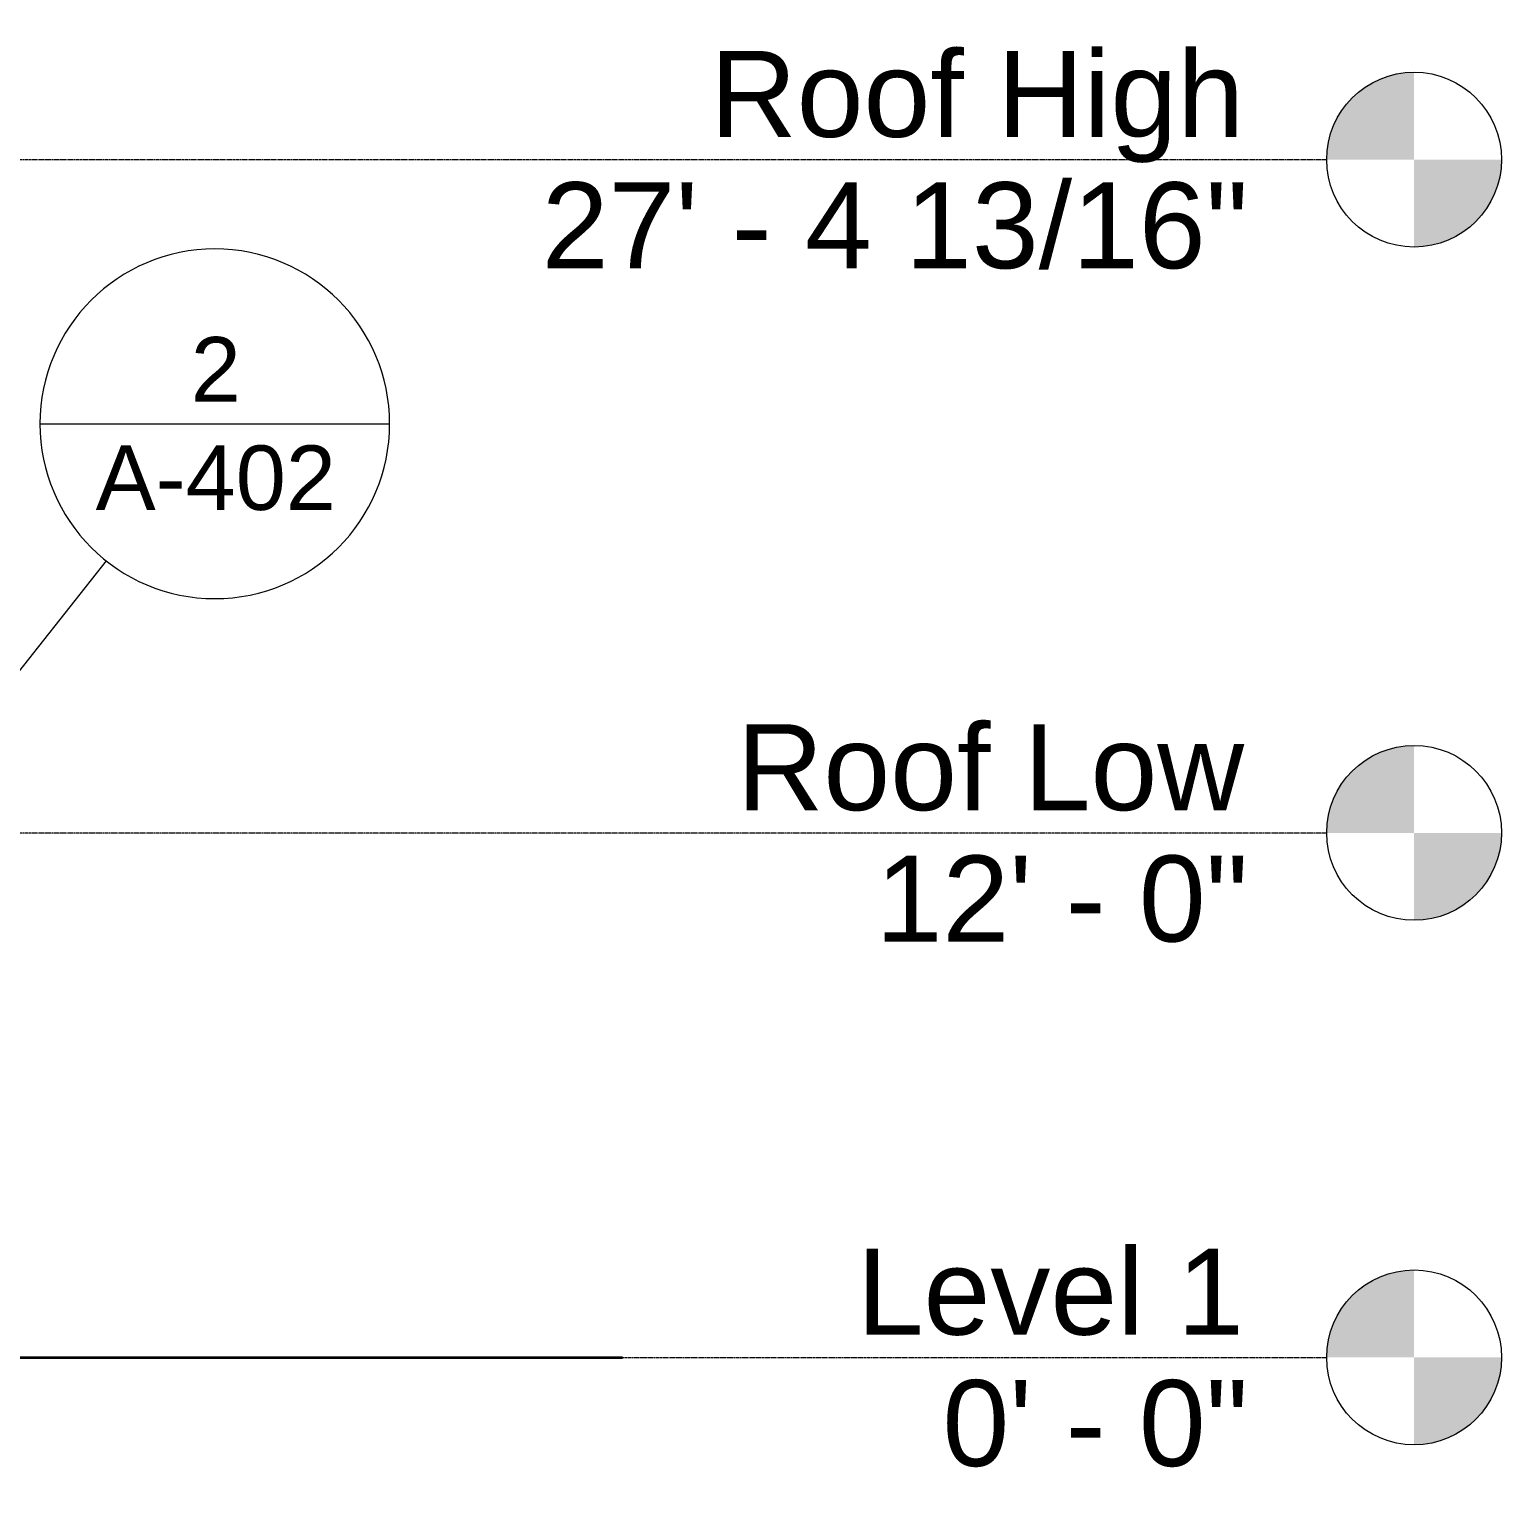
# Model space of a CAD drawing. Header units: inches. Extents: x -54868 to -186, y -265 to 853.
# Drawn here: x -15199.6 to -14795.4, y -35.7 to 364.6 of the extents above; entities that cross this region are included whole.
import ezdxf

# ---------------------------------------------------------------- set-up
doc = ezdxf.new("R2010")
doc.units = ezdxf.units.IN
doc.header["$MEASUREMENT"] = 0
doc.linetypes.add('Grid Line 1_2_', pattern=[0.875, 0.5, -0.125, 0.125, -0.125])
for name, color, linetype, lineweight in [('A-ANNO-SYMB', 150, 'Continuous', 9), ('A-FLOR-LEVL', 51, 'Continuous', 9), ('C-TOPO', 7, 'Continuous', 9)]:
    doc.layers.add(name, color=color, linetype=linetype, lineweight=lineweight)
doc.styles.add('Arial', font='arial.ttf', dxfattribs={"height": 23.60479})
doc.styles.add('Arial_2', font='arial.ttf', dxfattribs={"height": 17.703593})

# ---------------------------------------------------------------- blocks, each defined once
blk = doc.blocks.new('Level - Level Head - Circle-15001-Section 1')
at = {"layer": 'A-FLOR-LEVL'}
h = blk.add_hatch(color=256, dxfattribs=at)
edge = h.paths.add_edge_path(flags=0)
edge.add_line((23251.37, 0), (23227.37, 0))
edge.add_arc((23251.37, 0), 24, 90, 180, ccw=False)
edge.add_line((23251.37, 24), (23251.37, 0))
h = blk.add_hatch(color=256, dxfattribs=at)
edge = h.paths.add_edge_path(flags=0)
edge.add_line((23251.37, -24), (23251.37, 0))
edge.add_line((23251.37, 0), (23275.37, 0))
edge.add_arc((23251.37, 0), 24, 270, 360, ccw=False)
blk.add_circle((23251.37, 0), 24, dxfattribs=at)
blk = doc.blocks.new('Section - Callout Head-19020-Section 1')
at = {"layer": 'A-ANNO-SYMB'}
blk.add_line((22474.62, 462.29), (22570.62, 462.29), dxfattribs=at)
for start, end in [(0, 180), (180, 360)]:
    blk.add_arc((22522.62, 462.29), 48, start, end, dxfattribs=at)

msp = doc.modelspace()

# ---------------------------------------------------------------- linework, layer by layer
at = {"layer": 'A-ANNO-SYMB'}
msp.add_line((-15217.8584, 168.80854), (-15178.45028, 218.65034), dxfattribs=at)
at = {"layer": 'C-TOPO', "lineweight": 35}
msp.add_line((-15271.33388, 0), (-15036.71876, 0), dxfattribs=at)
at = {"layer": 'C-TOPO'}
msp.add_line((-15036.71876, 0), (-15271.33388, 0), dxfattribs=at)

# ---------------------------------------------------------------- block references
at = {"layer": 'A-FLOR-LEVL'}
for p in [(-38070.76169, 328.82637), (-38070.76169, 144), (-38070.76169, 0)]:
    msp.add_blockref('Level - Level Head - Circle-15001-Section 1', p, dxfattribs=at)

# ---------------------------------------------------------------- texts
at = {"layer": 'A-ANNO-SYMB', "attachment_point": 2, "line_spacing_factor": 0.938532, "style": 'Arial_2'}
for s, insert, char_height, width in [('2', (-15148.4029, 280.12052), 17.70359, 16.416), ('A-402', (-15148.4029, 250.35579), 17.703593, 78.624)]:
    msp.add_mtext(s, dxfattribs=dict(at, insert=insert, char_height=char_height, width=width))
at = {"layer": 'A-FLOR-LEVL', "char_height": 23.60479, "attachment_point": 3, "line_spacing_factor": 0.938532, "style": 'Arial', "bg_fill": 3, "box_fill_scale": 1.25, "bg_fill_color": 0, "bg_fill_transparency": 0}
for s, insert, width in [('Roof High', (-14866.09097, 358.66368), 174.528), ('Roof Low', (-14866.09097, 173.83731), 165.024), ('Level 1', (-14866.09097, 29.83731), 127.008)]:
    msp.add_mtext(s, dxfattribs=dict(at, insert=insert, width=width))

# ---------------------------------------------------------------- next in the draw order: texts
at = {"layer": 'A-FLOR-LEVL', "attachment_point": 3, "line_spacing_factor": 0.938532, "style": 'Arial', "bg_fill": 3, "box_fill_scale": 1.25, "bg_fill_color": 0, "bg_fill_transparency": 0}
for s, insert, char_height, width in [('27\' - 4 13/16"', (-14864.91503, 322.60112), 23.6047904, 231.264), ('12\' - 0"', (-14864.91503, 137.77474), 23.60479, 121.824), ('0\' - 0"', (-14864.91503, -6.22526), 23.60479, 99.936)]:
    msp.add_mtext(s, dxfattribs=dict(at, insert=insert, char_height=char_height, width=width))

# ---------------------------------------------------------------- next in the draw order: linework, layer by layer
at = {"layer": 'A-FLOR-LEVL', "linetype": 'Grid Line 1_2_'}
for p, q in [((-17709.16086, 328.82637), (-14843.39058, 328.82637)), ((-17709.16086, 144), (-14843.39058, 144)), ((-17709.16086, 0), (-14843.39058, 0))]:
    msp.add_line(p, q, dxfattribs=at)

# ---------------------------------------------------------------- next in the draw order: block references
at = {"layer": 'A-ANNO-SYMB'}
msp.add_blockref('Section - Callout Head-19020-Section 1', (-37671.30114, -205.98944), dxfattribs=at)

doc.saveas('drawing.dxf')
